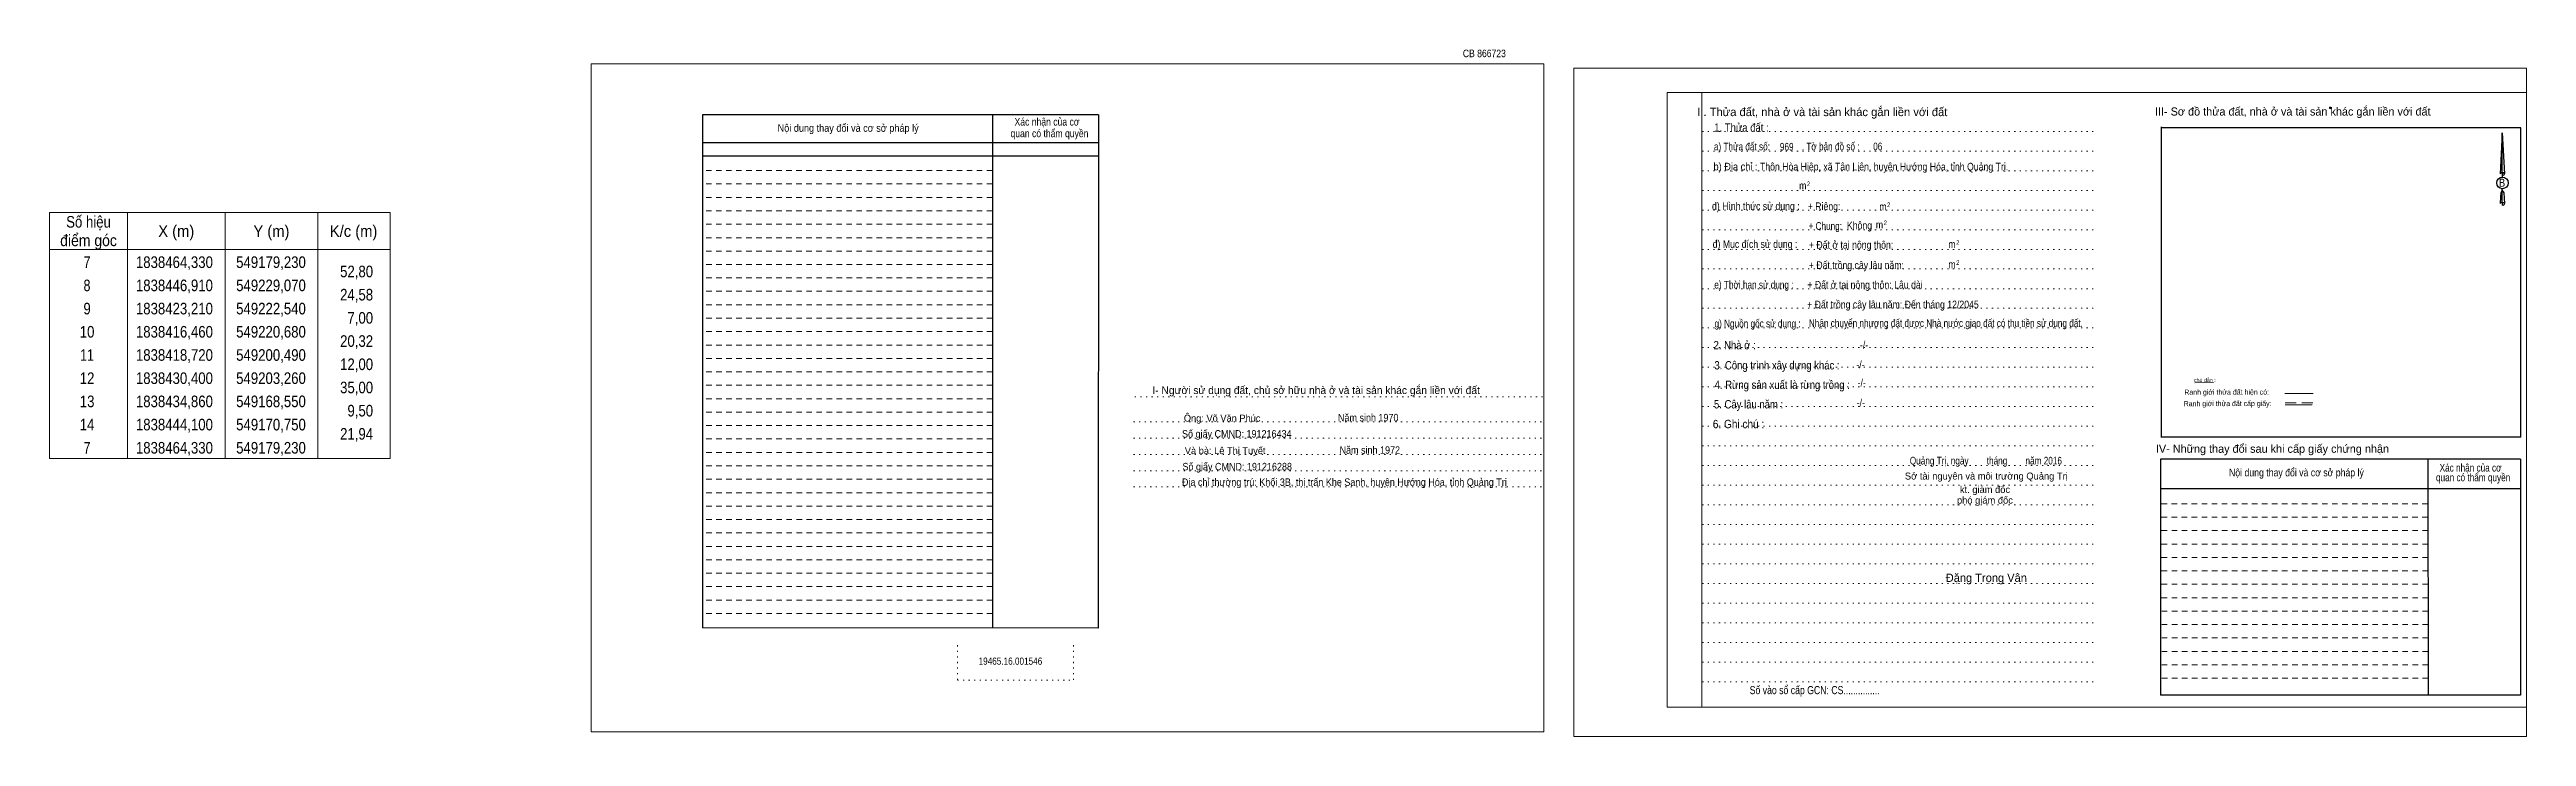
# Model space of a CAD drawing. Header units: metres. Extents: x 548567 to 549894, y 1838258 to 1838573.
# Drawn here: x 549361 to 549894, y 1838397 to 1838545 of the extents above; entities that cross this region are included whole.
import ezdxf
from ezdxf.enums import TextEntityAlignment as Align

# ---------------------------------------------------------------- set-up
doc = ezdxf.new("R2010")
doc.units = ezdxf.units.M
doc.header["$LTSCALE"] = 0.8
doc.header["$PDMODE"] = 32
doc.header["$PDSIZE"] = 0.4
for name, pattern in [('DOTTED', [1.5, 0.3, -1.2]), ('MEDIUM_DASHED', [4.5, 3, -1.5]), ('SHORT_DASHED', [2.7, 1.5, -1.2])]:
    doc.linetypes.add(name, pattern=pattern)
for name, color, linetype, lineweight in [('1', 7, 'DOTTED', 13), ('18', 7, 'Continuous', 25), ('2', 7, 'SHORT_DASHED', 13), ('28', 7, 'Continuous', 13), ('55', 7, 'Continuous', 13), ('63', 7, 'Continuous', 13)]:
    doc.layers.add(name, color=color, linetype=linetype, lineweight=lineweight)
doc.layers.add('40', color=7, linetype='Continuous')

msp = doc.modelspace()

# ---------------------------------------------------------------- linework, layer by layer
at = {"layer": '1', "linetype": 'Continuous'}
for p, q in [((549709.23, 1838535.43), (549894.33, 1838535.43)), ((549709.23, 1838535.43), (549709.23, 1838402.93)), ((549894.33, 1838535.43), (549894.33, 1838401.81)), ((549709.23, 1838402.93), (549894.33, 1838402.93))]:
    msp.add_line(p, q, dxfattribs=at)
at = {"layer": '1'}
for p, q in [((549716.73, 1838535.43), (549716.73, 1838402.93)), ((549716.73, 1838535.43), (549716.73, 1838402.93)), ((549716.79, 1838527.03), (549801.33, 1838527.03)), ((549716.79, 1838522.79), (549801.33, 1838522.79)), ((549716.79, 1838518.55), (549801.33, 1838518.55)), ((549716.79, 1838514.33), (549801.33, 1838514.33)), ((549716.79, 1838510.09), (549801.33, 1838510.09)), ((549716.79, 1838505.85), (549801.33, 1838505.85)), ((549716.79, 1838501.61), (549801.33, 1838501.61)), ((549716.79, 1838497.39), (549801.33, 1838497.39)), ((549716.79, 1838493.13), (549801.33, 1838493.13)), ((549716.79, 1838488.91), (549801.33, 1838488.91)), ((549716.79, 1838484.67), (549801.33, 1838484.67)), ((549716.79, 1838480.43), (549801.33, 1838480.43)), ((549716.79, 1838476.19), (549801.33, 1838476.19)), ((549594.57, 1838469.81), (549682.63, 1838469.81)), ((549716.79, 1838471.97), (549801.33, 1838471.97)), ((549594.29, 1838464.41), (549682.33, 1838464.41)), ((549716.79, 1838467.73), (549801.33, 1838467.73)), ((549594.29, 1838460.91), (549682.33, 1838460.91)), ((549716.79, 1838463.49), (549801.33, 1838463.49)), ((549716.79, 1838459.25), (549801.33, 1838459.25)), ((549594.29, 1838457.41), (549682.33, 1838457.41)), ((549594.29, 1838453.91), (549682.33, 1838453.91)), ((549716.79, 1838455.01), (549801.33, 1838455.01)), ((549594.29, 1838450.41), (549682.33, 1838450.41)), ((549716.79, 1838450.79), (549801.33, 1838450.79)), ((549716.79, 1838446.55), (549801.33, 1838446.55)), ((549716.79, 1838442.31), (549801.33, 1838442.31)), ((549716.79, 1838438.07), (549801.33, 1838438.07)), ((549716.79, 1838433.85), (549801.33, 1838433.85)), ((549716.79, 1838429.61), (549801.33, 1838429.61)), ((549716.79, 1838425.37), (549801.33, 1838425.37)), ((549556.35, 1838416.29), (549556.35, 1838408.77)), ((549581.33, 1838416.29), (549581.33, 1838408.77)), ((549716.79, 1838421.13), (549801.33, 1838421.13)), ((549716.79, 1838416.91), (549801.33, 1838416.91)), ((549716.79, 1838412.67), (549801.33, 1838412.67)), ((549556.35, 1838408.77), (549581.33, 1838408.77)), ((549716.79, 1838408.43), (549801.33, 1838408.43))]:
    msp.add_line(p, q, dxfattribs=at)
at = {"layer": '1', "linetype": 'Continuous'}
for points in [[(549477.45, 1838397.63), (549682.65, 1838397.63), (549682.65, 1838541.63), (549477.45, 1838541.63)], [(549477.45, 1838541.63), (549682.65, 1838541.63), (549682.65, 1838397.63), (549477.45, 1838397.63)], [(549477.45, 1838397.63), (549682.65, 1838397.63), (549682.65, 1838541.63), (549477.45, 1838541.63)], [(549689.13, 1838396.63), (549894.33, 1838396.63), (549894.33, 1838540.63), (549689.13, 1838540.63)], [(549716.73, 1838535.43), (549894.33, 1838535.43), (549894.33, 1838402.93), (549716.73, 1838402.93)]]:
    msp.add_lwpolyline(points, close=True, dxfattribs=at)
at = {"layer": '18'}
for p, q in [((549889.13, 1838526.73), (549889.61, 1838517.89)), ((549889.13, 1838526.73), (549889.61, 1838517.89)), ((549889.13, 1838526.73), (549889.61, 1838517.89)), ((549888.75, 1838519.27), (549888.67, 1838517.91)), ((549889.13, 1838518.19), (549889.13, 1838517.85)), ((549889.13, 1838517.85), (549889.13, 1838517.59)), ((549889.13, 1838517.59), (549889.13, 1838517.25)), ((549889.13, 1838517.59), (549889.13, 1838517.25)), ((549889.13, 1838517.59), (549889.13, 1838517.25)), ((549889.61, 1838517.89), (549889.61, 1838517.91)), ((549889.13, 1838514.27), (549889.13, 1838514.67)), ((549889.13, 1838514.27), (549889.13, 1838514.67)), ((549889.13, 1838514.27), (549889.13, 1838514.67)), ((549889.13, 1838514.27), (549889.49, 1838513.79)), ((549889.13, 1838514.27), (549889.49, 1838513.79)), ((549889.13, 1838514.27), (549889.49, 1838513.79)), ((549889.49, 1838513.79), (549889.61, 1838511.47)), ((549889.49, 1838513.79), (549889.61, 1838511.47)), ((549889.49, 1838513.79), (549889.61, 1838511.47)), ((549889.13, 1838511.77), (549889.13, 1838511.43)), ((549889.13, 1838511.43), (549889.13, 1838511.17)), ((549889.61, 1838511.47), (549889.61, 1838511.49))]:
    msp.add_line(p, q, dxfattribs=at)
for points in [[(549889.13, 1838518.19), (549889.13, 1838526.73), (549888.75, 1838519.27)], [(549889.13, 1838511.77), (549889.13, 1838514.27), (549888.81, 1838513.79), (549888.75, 1838512.85), (549888.67, 1838511.49)]]:
    msp.add_lwpolyline(points, dxfattribs=at)
for centre, start_param, end_param in [((549889.154, 1838517.8682), 1.57079633, 3.07445202), ((549889.154, 1838517.8682), 0.06714063, 1.57079633), ((549889.154, 1838517.8682), 4.71238898, 6.28318531), ((549889.154, 1838511.4477), 2.49106941, 3.07427841), ((549889.154, 1838511.4477), 1.57079633, 2.49106941), ((549889.154, 1838511.4477), 0.06714063, 1.57079633), ((549889.154, 1838511.4477), 4.71238898, 6.28318531)]:
    msp.add_ellipse(centre, major_axis=(0.4535, 0), ratio=0.655448, start_param=start_param, end_param=end_param, dxfattribs=at)
msp.add_ellipse((549889.1536, 1838515.9297), major_axis=(0, 1.258), ratio=0.983453, dxfattribs=at)
at = {"layer": '2', "linetype": 'Continuous', "lineweight": 25}
for p, q in [((549586.71, 1838530.59), (549501.45, 1838530.59)), ((549501.45, 1838530.59), (549501.45, 1838420.07)), ((549563.87, 1838530.59), (549563.91, 1838419.99)), ((549586.71, 1838524.55), (549501.55, 1838524.55)), ((549586.71, 1838521.67), (549501.55, 1838521.67))]:
    msp.add_line(p, q, dxfattribs=at)
at = {"layer": '2'}
for p, q in [((549563.87, 1838518.61), (549501.43, 1838518.61)), ((549563.87, 1838515.71), (549501.43, 1838515.71)), ((549563.87, 1838515.71), (549501.45, 1838515.71)), ((549563.87, 1838512.81), (549501.45, 1838512.81)), ((549563.87, 1838509.93), (549501.45, 1838509.93)), ((549563.87, 1838507.03), (549501.45, 1838507.03)), ((549563.87, 1838504.13), (549501.45, 1838504.13)), ((549563.87, 1838501.25), (549501.45, 1838501.25)), ((549563.89, 1838498.35), (549501.45, 1838498.35)), ((549563.89, 1838495.47), (549501.45, 1838495.47)), ((549563.89, 1838492.57), (549501.45, 1838492.57)), ((549563.89, 1838489.67), (549501.45, 1838489.67)), ((549563.89, 1838486.79), (549501.45, 1838486.79)), ((549563.89, 1838483.89), (549501.45, 1838483.89)), ((549563.89, 1838480.99), (549501.45, 1838480.99)), ((549563.89, 1838478.11), (549501.45, 1838478.11)), ((549563.89, 1838475.21), (549501.45, 1838475.21)), ((549563.89, 1838472.33), (549501.45, 1838472.33)), ((549563.89, 1838469.43), (549501.45, 1838469.43)), ((549563.89, 1838466.53), (549501.45, 1838466.53)), ((549563.89, 1838463.65), (549501.45, 1838463.65)), ((549563.89, 1838460.75), (549501.45, 1838460.75)), ((549563.91, 1838457.85), (549501.45, 1838457.85)), ((549563.91, 1838454.97), (549501.45, 1838454.97)), ((549563.91, 1838452.07), (549501.45, 1838452.07)), ((549563.91, 1838449.17), (549501.45, 1838449.17)), ((549563.91, 1838446.29), (549501.45, 1838446.29)), ((549563.91, 1838443.39), (549501.45, 1838443.39)), ((549873.09, 1838443.89), (549815.53, 1838443.89)), ((549563.91, 1838440.51), (549501.45, 1838440.51)), ((549563.91, 1838437.61), (549501.45, 1838437.61)), ((549873.11, 1838441.01), (549815.53, 1838441.01)), ((549873.11, 1838438.11), (549815.53, 1838438.11)), ((549563.91, 1838434.71), (549501.45, 1838434.71)), ((549873.11, 1838435.21), (549815.53, 1838435.21)), ((549873.11, 1838432.33), (549815.53, 1838432.33)), ((549563.91, 1838431.83), (549501.45, 1838431.83)), ((549563.91, 1838428.93), (549501.45, 1838428.93)), ((549873.11, 1838429.43), (549815.53, 1838429.43)), ((549563.91, 1838426.03), (549501.45, 1838426.03)), ((549563.91, 1838423.15), (549501.45, 1838423.15)), ((549873.11, 1838426.53), (549815.53, 1838426.53)), ((549873.13, 1838423.65), (549815.53, 1838423.65)), ((549873.13, 1838420.75), (549815.53, 1838420.75)), ((549873.13, 1838417.87), (549815.53, 1838417.87)), ((549873.13, 1838414.97), (549815.53, 1838414.97)), ((549873.13, 1838412.07), (549815.53, 1838412.07)), ((549873.15, 1838409.19), (549815.53, 1838409.19))]:
    msp.add_line(p, q, dxfattribs=at)
at = {"layer": '2', "linetype": 'Continuous', "lineweight": 25}
msp.add_lwpolyline([(549586.71, 1838530.59), (549586.67, 1838419.95), (549501.45, 1838420.07)], dxfattribs=at)
at = {"layer": '28', "lineweight": 25}
for p, q in [((549815.67, 1838527.99), (549815.67, 1838461.35)), ((549893.11, 1838461.13), (549815.59, 1838461.13)), ((549873.09, 1838456.43), (549873.15, 1838405.55)), ((549893.05, 1838456.43), (549893.01, 1838405.55)), ((549893.03, 1838449.97), (549815.53, 1838449.97)), ((549893.01, 1838405.55), (549815.53, 1838405.55))]:
    msp.add_line(p, q, dxfattribs=at)
at = {"layer": '28', "linetype": 'SHORT_DASHED'}
msp.add_line((549873.09, 1838446.79), (549815.53, 1838446.79), dxfattribs=at)
at = {"layer": '28', "lineweight": 25}
for points in [[(549893.11, 1838461.13), (549893.11, 1838527.77), (549815.59, 1838527.77)], [(549893.05, 1838456.43), (549815.53, 1838456.43), (549815.53, 1838405.55)]]:
    msp.add_lwpolyline(points, dxfattribs=at)
at = {"layer": '28'}
msp.add_point((549852.07, 1838532.09), dxfattribs=at)
at = {"layer": '55'}
for p, q in [((549822.89, 1838472.83), (549826.93, 1838472.89)), ((549842.27, 1838470.57), (549848.37, 1838470.57)), ((549842.33, 1838468.09), (549848.19, 1838468.09)), ((549842.33, 1838468.09), (549848.19, 1838468.09))]:
    msp.add_line(p, q, dxfattribs=at)
at = {"layer": '55', "linetype": 'MEDIUM_DASHED'}
msp.add_line((549842.33, 1838468.53), (549848.33, 1838468.53), dxfattribs=at)
at = {"layer": '63'}
for p, q in [((549377.58, 1838509.55), (549377.58, 1838456.55)), ((549398.58, 1838509.55), (549398.58, 1838456.55)), ((549418.58, 1838509.55), (549418.58, 1838456.55)), ((549360.78, 1838501.55), (549434.18, 1838501.55))]:
    msp.add_line(p, q, dxfattribs=at)
msp.add_lwpolyline([(549360.78, 1838509.55), (549434.18, 1838509.55), (549434.18, 1838456.55), (549360.78, 1838456.55)], close=True, dxfattribs=at)

# ---------------------------------------------------------------- texts
at = {"layer": '18'}
for s, height, p in [('II. Thửa đất, nhà ở và tài sản khác gắn liền với đất', 1.8, (549742.65, 1838530.33)), ('Sở tài nguyên và môi trường Quảng Trị', 1.5, (549777.98, 1838452.01)), ('phó giám đốc', 1.5, (549777.68, 1838446.8)), ('kt. giám đốc', 1.5, (549777.69, 1838449.11)), ('Đặng Trọng Vân', 1.782, (549777.975, 1838429.95))]:
    msp.add_text(s, height=height, dxfattribs=at).set_placement(p, align=Align.CENTER)
for s, height, width, p in [('1. Thửa đất :', 1.8, 0.85, (549725.235, 1838526.97)), ('a) Thửa đất số:              , Tờ bản đồ số : ', 1.65, 0.8, (549735.23, 1838522.96)), ('969', 1.65, 0.8, (549734.985, 1838522.91)), ('06', 1.65, 0.8, (549754.59, 1838522.97)), ('b) Địa chỉ : ', 1.65, 0.9, (549724.23, 1838518.63)), (' Thôn Hòa Hiệp, xã Tân Liên, huyện Hướng Hóa, tỉnh Quảng Trị.', 1.65, 0.85, (549755.695, 1838518.62)), (' m', 1.65, 0.85, (549738.185, 1838514.54)), ('2', 1, 0.75, (549739.675, 1838515.24)), ('B', 1.728, 0.85, (549889.075, 1838515.11)), ('d) Hình thức sử dụng :', 1.65, 0.85, (549728.325, 1838510.11)), ('+ Riêng: ', 1.65, 0.85, (549743.295, 1838510.07)), ('       + Chung:', 1.65, 0.8, (549741.565, 1838505.83)), ('Không', 1.65, 0.85, (549750.665, 1838505.95)), (' m', 1.65, 0.85, (549754.705, 1838506.11)), (' m', 1.65, 0.85, (549755.445, 1838510.01)), ('2', 1, 0.75, (549756.215, 1838506.83)), ('2', 1, 0.75, (549756.955, 1838510.73)), ('đ) Mục đích sử dụng :', 1.65, 0.85, (549728.155, 1838501.93)), ('+ Đất ở tại nông thôn:', 1.65, 0.85, (549748.845, 1838501.76)), (' m', 1.65, 0.85, (549770.325, 1838501.89)), ('2', 1, 0.75, (549771.835, 1838502.59)), ('+ Đất trồng cây lâu năm:', 1.65, 0.85, (549749.99, 1838497.39)), (' m', 1.65, 0.85, (549770.325, 1838497.55)), ('2', 1, 0.75, (549771.835, 1838498.25)), ('e) Thời hạn sử dụng :', 1.65, 0.8, (549727.92, 1838493.17)), ('+ Đất trồng cây lâu năm: Đến tháng 12/2045', 1.65, 0.85, (549757.865, 1838488.91)), ('+ Đất ở tại nông thôn: Lâu dài', 1.65, 0.85, (549751.85, 1838493.16)), ('g) Nguồn gốc sử dụng :', 1.65, 0.8, (549728.71, 1838484.81)), ('Nhận chuyển nhượng đất được Nhà nước giao đất có thu tiền sử dụng đất.', 1.65, 0.8, (549769.27, 1838484.89)), ('2. Nhà ở :', 1.8, 0.85, (549723.765, 1838480.07)), ('3. Công trình xây dựng khác :', 1.8, 0.85, (549732.88, 1838475.73)), ('5. Cây lâu năm :', 1.8, 0.85, (549726.76, 1838467.33)), ('4. Rừng sản xuất là rừng trồng :', 1.8, 0.85, (549734.015, 1838471.53)), ('6. Ghi chú :', 1.8, 0.9, (549724.605, 1838463.07)), ('Quảng Trị, ngày        tháng        năm 2016', 1.65, 0.8, (549777.885, 1838455.25)), ('19465.16.001546', 1.55, 0.85, (549567.76, 1838412.09)), ('Số vào sổ cấp GCN: CS...............', 1.75, 0.8, (549741, 1838405.75))]:
    msp.add_text(s, height=height, dxfattribs=dict(at, width=width)).set_placement(p, align=Align.CENTER)
at = {"layer": '2'}
for s, width, p in [('Nội dung thay đổi và cơ sở pháp lý', 0.9, (549532.81, 1838526.95)), ('Nội dung thay đổi và cơ sở pháp lý', 0.9, (549532.81, 1838526.95)), ('Xác nhận của cơ', 0.85, (549575.645, 1838528.29)), ('Xác nhận của cơ', 0.85, (549575.645, 1838528.29)), (' quan có thẩm quyền', 0.85, (549575.915, 1838525.79)), (' quan có thẩm quyền', 0.85, (549575.915, 1838525.79))]:
    msp.add_text(s, height=1.63, dxfattribs=dict(at, width=width)).set_placement(p, align=Align.CENTER)
at = {"layer": '28'}
for s, height, p in [('III- Sơ đồ thửa đất, nhà ở và tài sản khác gắn liền với đất', 1.75, (549843.99, 1838530.45)), ('I- Người sử dụng đất, chủ sở hữu nhà ở và tài sản khác gắn liền với đất', 1.653, (549633.615, 1838470.43)), ('Ông: Võ Văn Phúc', 1.49, (549613.37, 1838464.49)), ('Và bà: Lê Thị Tuyết', 1.49, (549614.02, 1838457.49)), ('IV- Những thay đổi sau khi cấp giấy chứng nhận', 1.75, (549839.615, 1838457.77))]:
    msp.add_text(s, height=height, dxfattribs=at).set_placement(p, align=Align.CENTER)
for s, height, width, p in [('-/-', 1.65, 0.85, (549751.645, 1838480.17)), ('-/-', 1.65, 0.85, (549750.885, 1838475.99)), ('-/-', 1.65, 0.85, (549750.945, 1838467.71)), ('-/-', 1.65, 0.85, (549751.145, 1838472.03)), ('Năm sinh 1970', 1.61, 0.9, (549644.83, 1838464.55)), ('Số giấy CMND: 191216434', 1.61, 0.9, (549616.525, 1838461.05)), ('Năm sinh 1972', 1.61, 0.9, (549645.175, 1838457.56)), ('Số giấy CMND: 191216288', 1.61, 0.9, (549616.615, 1838453.99)), ('Nội dung thay đổi và cơ sở pháp lý', 1.65, 0.85, (549844.78, 1838452.69)), (' quan có thẩm quyền', 1.65, 0.8, (549882.595, 1838451.63)), ('Xác nhận của cơ', 1.65, 0.8, (549882.285, 1838453.73)), ('Địa chỉ thường trú: Khối 3B, thị trấn Khe Sanh, huyện Hướng Hóa, tỉnh Quảng Trị', 1.61, 0.9, (549639.695, 1838450.64))]:
    msp.add_text(s, height=height, dxfattribs=dict(at, width=width)).set_placement(p, align=Align.CENTER)
at = {"layer": '40', "width": 0.85}
msp.add_text('CB 866723', height=1.63, dxfattribs=at).set_placement((549669.85, 1838543.03), align=Align.CENTER)
at = {"layer": '55', "width": 0.8}
for s, height, p in [('Ranh giới thửa đất hiện có:', 1.127, (549829.7537, 1838470.2875)), ('Ranh giới thửa đất cấp giấy:', 1.122, (549829.9537, 1838467.8281))]:
    msp.add_text(s, height=height, rotation=0.135, dxfattribs=at).set_placement(p, align=Align.CENTER)
at = {"layer": '55'}
msp.add_text('chú dẫn :', height=0.8275, rotation=359.974, dxfattribs=at).set_placement((549825.0498, 1838473.0289), align=Align.CENTER)
at = {"layer": '63'}
for s, width, p in [('Số hiệu', 0.85, (549369.18, 1838506.3)), ('X (m)', 0.95, (549388.08, 1838504.3)), ('Y (m)', 0.95, (549408.575, 1838504.3)), ('K/c (m)', 0.95, (549426.28, 1838504.3)), ('điểm góc', 0.9, (549369.18, 1838502.3)), (' 7', 0.8, (549368.48, 1838497.6)), ('1838464,330', 0.85, (549387.68, 1838497.6)), ('549179,230', 0.85, (549408.485, 1838497.6)), (' 8', 0.8, (549368.48, 1838492.6)), ('1838446,910', 0.85, (549387.68, 1838492.6)), ('549229,070', 0.85, (549408.485, 1838492.6)), (' 9', 0.85, (549368.475, 1838487.6)), ('1838423,210', 0.85, (549387.68, 1838487.6)), ('549222,540', 0.85, (549408.485, 1838487.6)), (' 10', 0.85, (549368.475, 1838482.6)), (' 11', 0.8, (549368.475, 1838477.6)), ('1838416,460', 0.85, (549387.68, 1838482.6)), ('1838418,720', 0.85, (549387.68, 1838477.6)), ('549220,680', 0.85, (549408.485, 1838482.6)), ('549200,490', 0.85, (549408.485, 1838477.6)), (' 12', 0.85, (549368.48, 1838472.6)), ('1838430,400', 0.85, (549387.68, 1838472.6)), ('549203,260', 0.85, (549408.485, 1838472.6)), (' 13', 0.85, (549368.48, 1838467.6)), ('1838434,860', 0.85, (549387.68, 1838467.6)), ('549168,550', 0.85, (549408.485, 1838467.6)), (' 14', 0.85, (549368.475, 1838462.6)), ('1838444,100', 0.85, (549387.68, 1838462.6)), ('549170,750', 0.85, (549408.485, 1838462.6)), (' 7', 0.8, (549368.48, 1838457.6)), ('1838464,330', 0.85, (549387.68, 1838457.6)), ('549179,230', 0.85, (549408.485, 1838457.6))]:
    msp.add_text(s, height=2.5, dxfattribs=dict(at, width=width)).set_placement(p, align=Align.CENTER)
at = {"layer": '63', "width": 0.85}
for s, p in [('52,80', (549430.48, 1838495.6)), ('24,58', (549430.48, 1838490.6)), ('7,00', (549430.48, 1838485.6)), ('20,32', (549430.48, 1838480.6)), ('12,00', (549430.48, 1838475.6)), ('35,00', (549430.48, 1838470.6)), ('9,50', (549430.48, 1838465.6)), ('21,94', (549430.48, 1838460.6))]:
    msp.add_text(s, height=2.5, dxfattribs=at).set_placement(p, align=Align.RIGHT)

doc.saveas('drawing.dxf')
